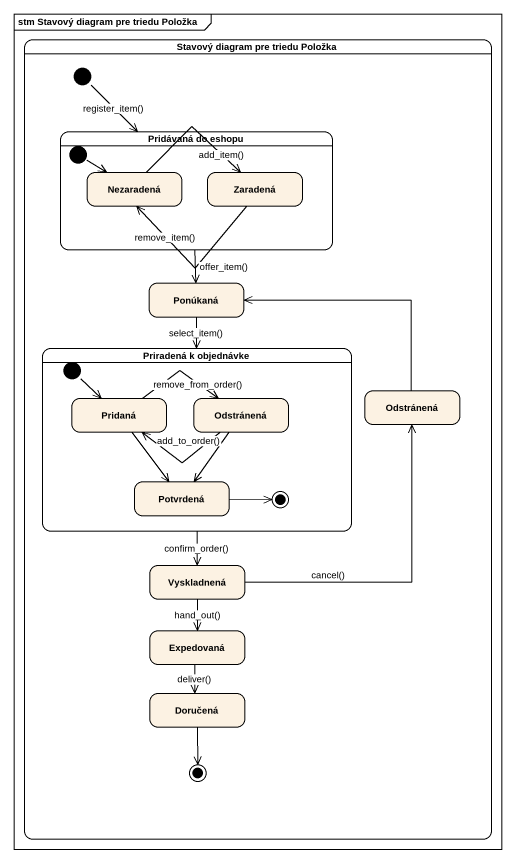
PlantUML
@startuml
mainframe stm Stavový diagram pre triedu Položka
hide empty description
state "Stavový diagram pre triedu Položka" as Stavový_diagram_pre_triedu {
  state "Pridávaná do eshopu" as Pridávaná_do_eshopu {
    state Nezaradená
    state Zaradená
    [*] --> Nezaradená
  }
  state Ponúkaná
  state "Priradená k objednávke" as Priradená_k_objednávke {
    state Pridaná
    state Odstránená
    state Potvrdená
    [*] --> Pridaná
    Potvrdená -right-> [*]
  }
  state "Odstránená" as Odstránená_2
  state Vyskladnená
  state Expedovaná
  state Doručená
  [*] --> Pridávaná_do_eshopu : register_item()
  Doručená --> [*]
}
Pridávaná_do_eshopu --> Ponúkaná : offer_item()
Nezaradená -right-> Zaradená : add_item()
Zaradená -left-> Nezaradená : remove_item()
Ponúkaná --> Priradená_k_objednávke : select_item()
Priradená_k_objednávke --> Vyskladnená : confirm_order()
Pridaná -right-> Odstránená : remove_from_order()
Pridaná --> Potvrdená
Odstránená -left-> Pridaná : add_to_order()
Odstránená --> Potvrdená
Odstránená_2 -left-> Ponúkaná
Vyskladnená -up-> Odstránená_2 : cancel()
Vyskladnená --> Expedovaná : hand_out()
Expedovaná --> Doručená : deliver()
@enduml
